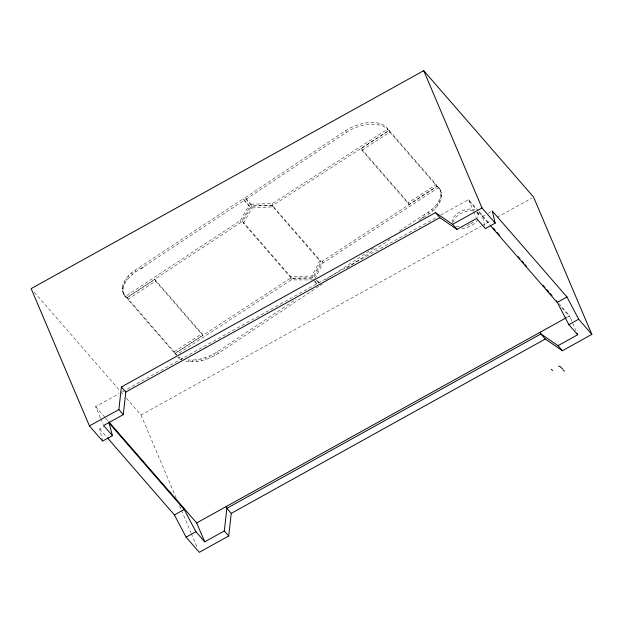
<?xml version="1.0" encoding="UTF-8"?>
<svg xmlns="http://www.w3.org/2000/svg" width="623" height="623" viewBox="0 0 623 623"><rect width="100%" height="100%" fill="white"/><g stroke="black" fill="none" stroke-linecap="round" stroke-linejoin="round"><path stroke-width="0.47" stroke-dasharray="3.12 2.34" d="M122.303 287.686C123.603 278.606 131.336 272.181 138.789 267.765L243.305 198.698L249.013 205.271L249.745 206.992L241.171 222.24L126.508 297.895C123.494 295.559 122.233 291.385 122.303 287.686L123.899 294.718M123.027 289.399C124.335 280.319 132.068 273.894 139.521 269.486L244.029 200.419L243.305 198.698M399.359 231.094L424.473 214.499C433.748 209.787 447.197 196.136 437.486 186.082L322.379 261.232L314.249 276.994M418.718 220.495C429.083 214.195 446.566 203.846 440.087 189.26M312.676 277.733L311.944 276.02L320.082 260.258L272.189 205.146L251.31 206.244L242.744 221.492L243.468 223.213L291.362 278.325L312.676 277.733L320.806 261.979L320.082 260.258M314.973 278.707L323.103 262.953L438.21 187.803L440.819 190.973M123.167 293.005L125.776 296.174L240.447 220.526L249.013 205.271M243.468 223.213L252.042 207.957L251.31 206.244M245.267 197.608L345.648 130.635A30.706 17.522 -23 0 1 387.833 128.953L388.565 130.666L273.014 205.31L251.708 205.901L245.992 199.329L245.267 197.608L250.976 204.18L251.708 205.901M245.992 199.329L346.38 132.349A30.706 17.522 -23 0 1 388.565 130.666M318.727 286.37L218.338 353.342C209.702 358.965 199.36 362.422 188.979 361.69L188.255 359.977C198.628 360.709 208.978 357.244 217.614 351.629L296.135 299.235M127.092 297.693L154.839 279.392L201.953 333.617L202.685 335.33L174.837 353.514L127.824 299.414L127.092 297.693L174.105 351.793L174.837 353.514M127.824 299.414L155.563 281.105L154.839 279.392M325.627 279.813L373.426 248.227M322.309 284.205L320.689 285.279L316.243 280.163M346.614 268.147L391.984 238.165M174.105 351.793L201.953 333.617M313.128 279.929L291.26 279.883L176.153 355.024L175.429 353.311L290.536 278.162L312.403 278.216L314.265 280.358M409.046 204.469L408.314 202.748L436.17 184.572L389.149 130.472L361.2 148.523L361.924 150.244L409.046 204.469L436.894 186.285L436.17 184.572M250.976 204.18L272.29 203.596L387.833 128.953M361.924 150.244L389.881 132.185L389.149 130.472M100.365 417.807L95.63 406.655L119.18 393.58M122.544 391.711L436.583 217.365M440.811 215.013L468.574 199.601L478.612 211.158M102.616 441.092L99.719 428.99L103.815 426.716M484.702 225.799L482.482 216.485L484.935 215.122M488.206 213.307L491.477 211.493M126.391 398.214L140.993 415.019L480.886 226.32M481.735 225.853L491.08 220.659M497.029 217.357L531.871 198.021M567.101 317.294L569.624 315.892L575.823 330.478M143.648 267.392L139.521 269.486L138.789 267.765M421.07 218.307L425.198 216.212L424.473 214.499M252.042 207.957L272.913 206.867L320.806 261.979M242.744 221.492L290.637 276.604L311.944 276.02M188.979 361.69L185.343 361.099L184.61 359.385M181.394 358.342L182.118 360.063L179.401 358.591L178.676 356.878L182.998 358.864M177.968 357.353L179.401 358.591M479.243 211.882L490.052 224.319M558.956 303.611L569.624 315.892M469.298 201.322L476.206 209.266M478.713 212.155L489.507 224.568M561.572 307.497L570.356 317.605M389.881 132.185L436.894 186.285M361.2 148.523L408.314 202.748M317.419 280.638L319.326 282.834M314.888 281.074L317.372 283.94M244.029 200.419L249.745 206.992M314.374 281.362L316.858 284.22M155.563 281.105L202.685 335.33M34.327 292.273L120.044 390.909M120.675 391.641L123.852 395.294M95.63 406.655L105.046 417.488M105.669 418.212L108.184 421.101M99.719 428.99L106.743 437.066M175.429 353.311L176.519 355.017M481.75 214.771L482.482 216.485M477.903 213.191L478.635 214.912M468.574 199.601L473.309 210.761M473.667 211.618L476.221 217.622M440.866 191.806L441.59 193.519M438.662 186.993L439.386 188.714M437.486 186.082L438.21 187.803M440.959 194.578L441.691 196.3M440.375 197.514L441.107 199.228M439.129 200.536L439.861 202.249M437.253 203.581L437.977 205.294M434.776 206.563L435.508 208.277M431.77 209.421L432.502 211.142M428.313 212.085L429.037 213.806M345.648 130.635L346.38 132.349M322.379 261.232L323.103 262.953M272.29 203.596L273.014 205.31M272.189 205.146L272.913 206.867M290.637 276.604L291.362 278.325M290.536 278.162L291.26 279.883M240.447 220.526L241.171 222.24M217.614 351.629L218.338 353.342M213.72 353.989L214.444 355.702M209.554 356.021L210.286 357.742M205.224 357.688L205.948 359.401M200.816 358.934L201.548 360.655M196.455 359.744L197.187 361.465M192.234 360.094L192.959 361.807M134.95 270.172L135.682 271.893M131.484 272.843L132.216 274.556M128.486 275.701L129.21 277.414M126.01 278.683L126.742 280.405M124.133 281.728L124.857 283.442M122.879 284.75L123.611 286.463M125.776 296.174L126.508 297.895M124.6 295.263L125.332 296.984M122.396 290.458L123.128 292.171M140.993 415.019L176.192 497.941M179.595 505.962L181.114 509.528M181.488 510.424L190.95 532.712M191.331 533.607L197.382 547.866M100.724 418.664L103.278 424.676M476.572 212.163A13.62 7.772 -23 0 1 478.729 217.022M477.95 219.319A13.62 7.772 -23 0 1 461.293 228.571M453.061 222.286A13.62 7.772 -23 0 1 473.457 210.956M477.358 211.952A13.62 7.772 -23 0 1 477.218 217.606M473.309 222.107A13.62 7.772 -23 0 1 470.435 224.007M469.656 224.42A13.62 7.772 -23 0 1 465.529 226.048M459.034 226.819A13.62 7.772 -23 0 1 455.904 226.157M452.423 222.684A13.62 7.772 -23 0 1 459.891 211.875A13.62 7.772 -23 0 1 475.178 210.052"/><path stroke-width="0.93" d="M591.85 334.38L533.568 197.078L423.726 70.672L31.15 288.62L89.432 425.922L102.616 441.092L112.428 435.648L103.644 425.532L123.268 414.638L118.876 409.576L121.407 386.969L435.461 212.607L452.563 224.327L456.955 229.381L476.587 218.486L485.372 228.594L495.184 223.143L492.295 211.041L566.992 296.992L578.666 319.21L591.85 334.38L562.405 350.726L545.304 339.013L540.912 333.951L540.188 332.238M123.268 414.638L125.799 392.023L121.407 386.969M107.382 437.805L174.417 514.941L186.098 537.158L199.274 552.328L228.719 535.982L224.327 530.928L226.858 508.313L226.126 506.6M228.719 535.982L231.25 513.368L226.858 508.313L540.912 333.951L558.013 345.672L562.405 350.726M125.799 392.023L439.854 217.668L456.955 229.381M89.432 425.922L118.876 409.576M452.563 224.327L482.007 207.981L495.184 223.143M174.417 514.941L184.229 509.489L183.505 507.776M566.992 296.992L557.172 302.443L490.145 225.3M112.428 435.648L108.807 421.818L196.681 522.946L566.26 317.761M186.098 537.158L195.91 531.707L204.694 541.823L224.327 530.928M556.448 300.722L568.854 324.661L578.666 319.21M231.25 513.368L545.304 339.013M558.013 345.672L577.646 334.769L576.914 333.056M558.558 366.269L559.984 366.449L562.748 369.12M563.114 370.062L564.5 371.144M551.339 369.392L552.726 370.475M493.245 227.995L495.16 230.199M497.076 232.402L499.63 235.338M518.141 256.645L520.057 258.849M521.973 261.053L523.888 263.256M525.166 264.728L526.443 266.2M543.038 285.295L544.954 287.499M546.869 289.703L548.785 291.907M550.062 293.378L551.978 295.582M568.854 324.661L577.646 334.769M435.461 212.607L439.854 217.668M109.539 423.539L184.229 509.489L195.91 531.707M423.726 70.672L482.007 207.981M196.681 522.946L204.694 541.823"/></g></svg>
